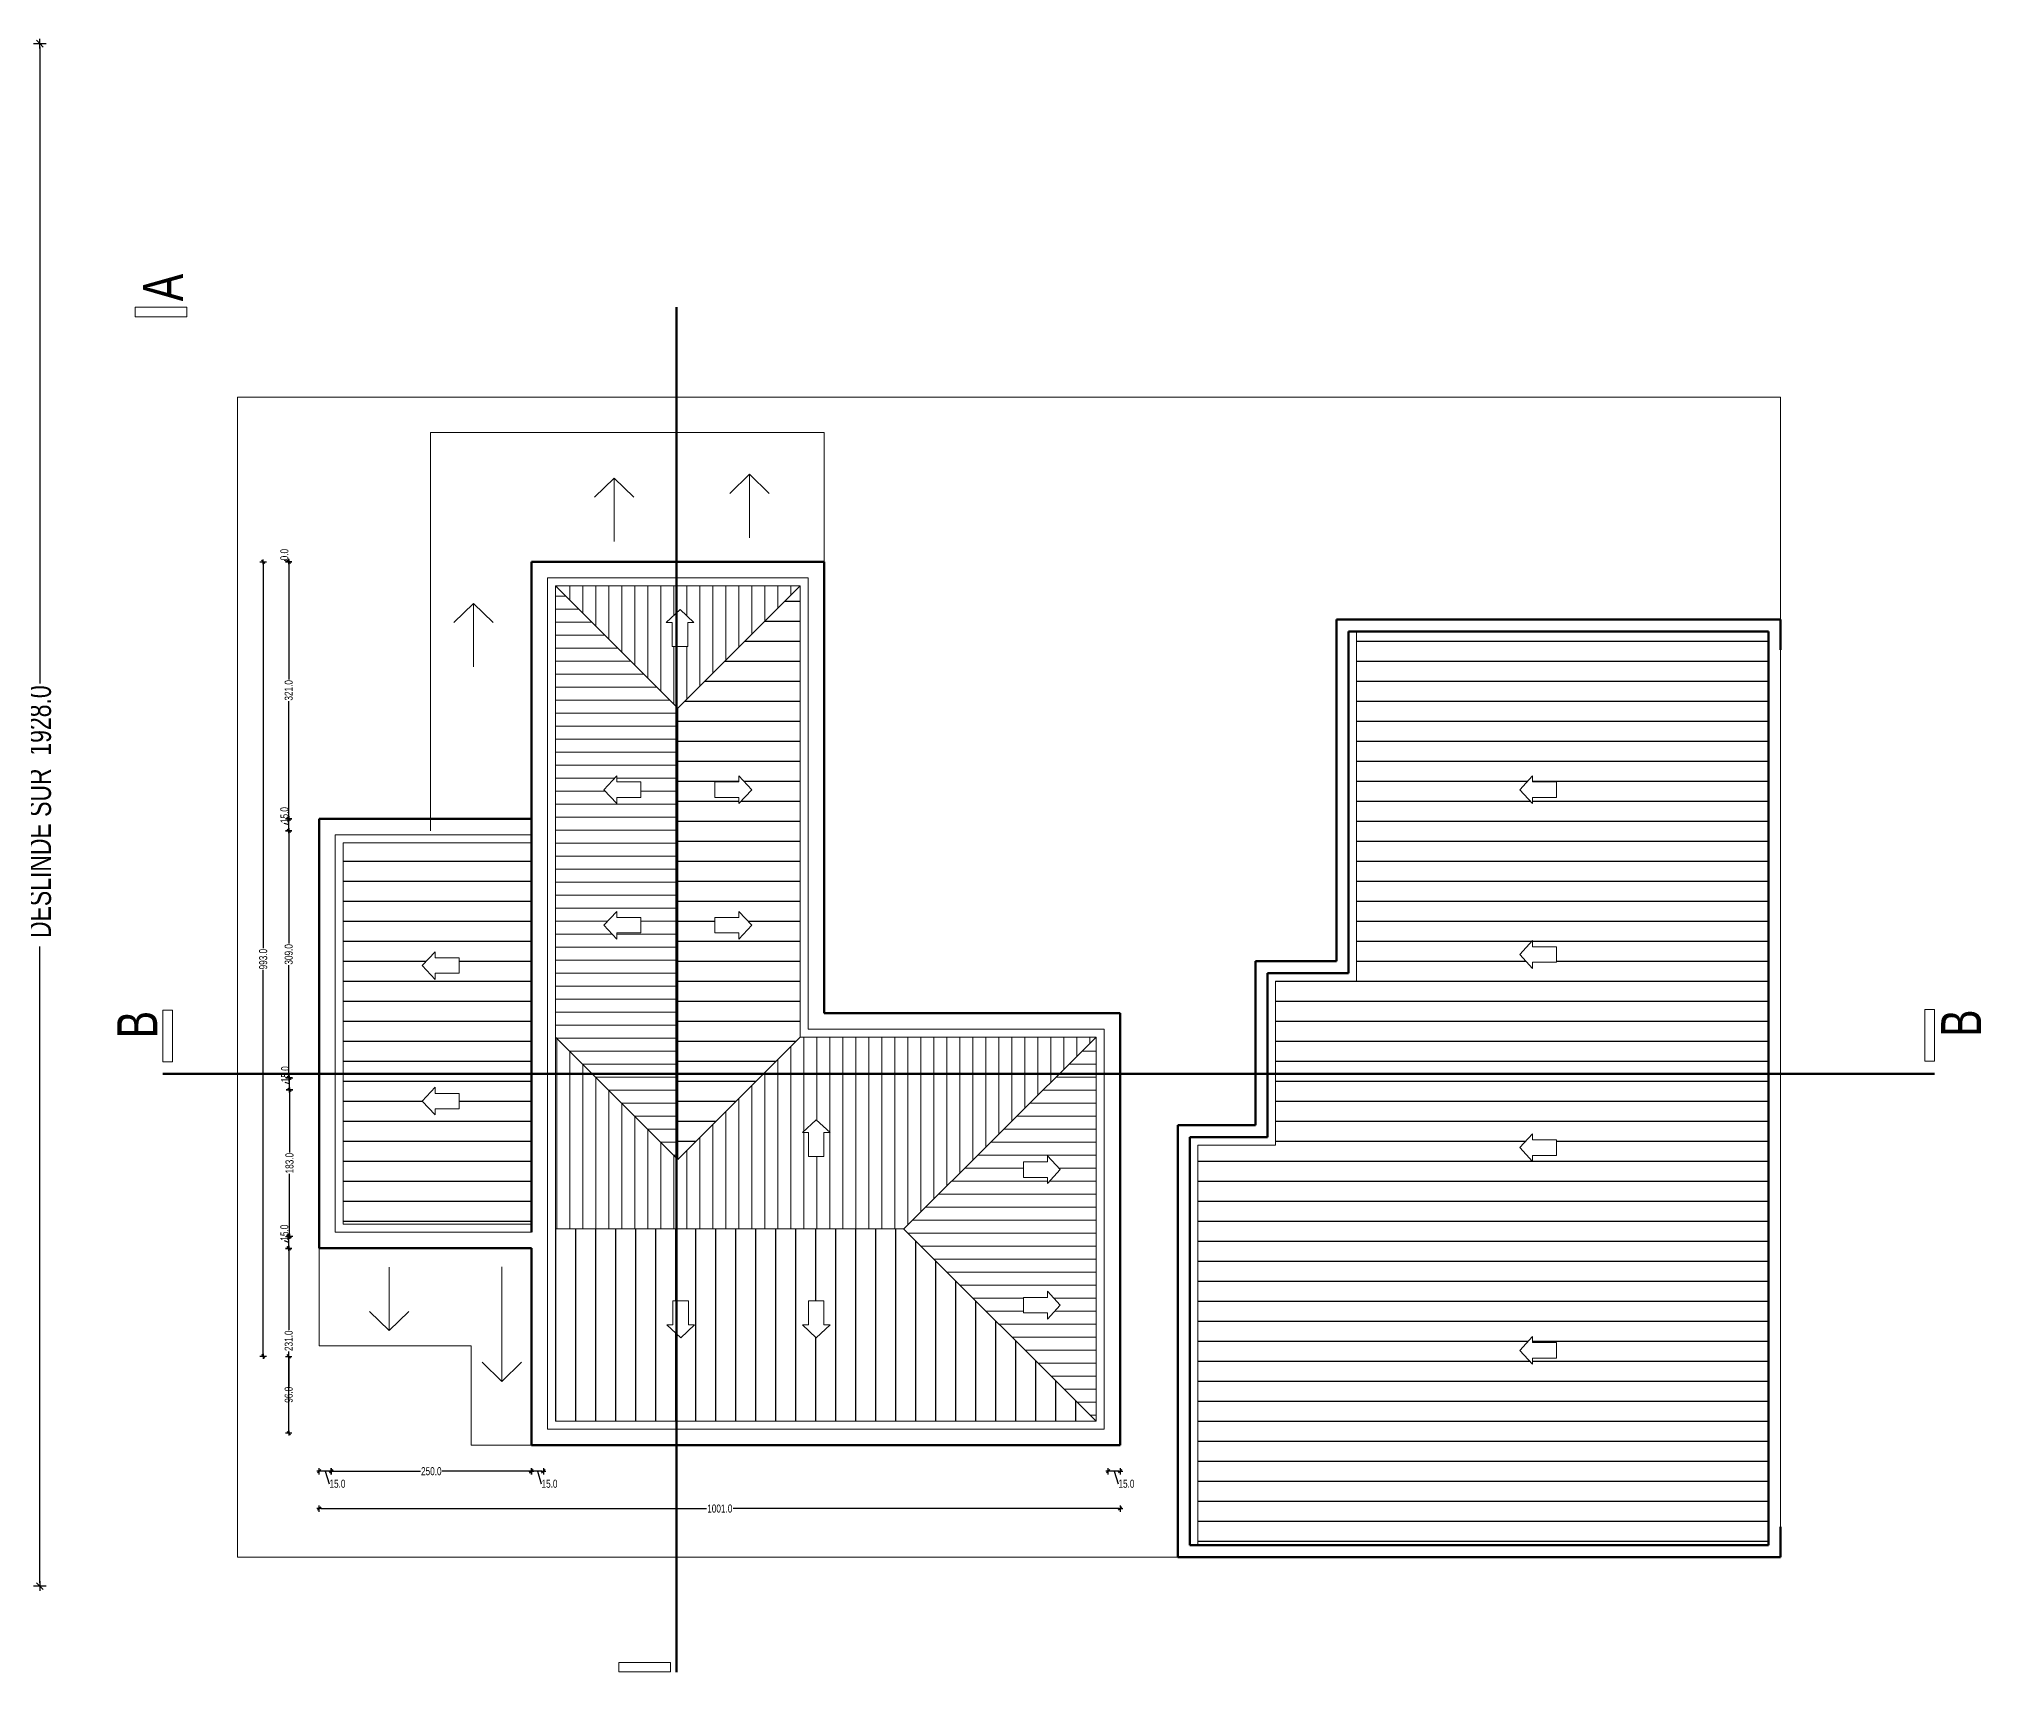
# Model space of a CAD drawing. Header units: centimetres. Extents: x 56177 to 99483, y 493 to 15482.
# Drawn here: x 73846 to 76273, y 6862 to 8904 of the extents above; entities that cross this region are included whole.
import ezdxf

# ---------------------------------------------------------------- set-up
doc = ezdxf.new("R2010")
doc.units = ezdxf.units.CM
doc.header["$MEASUREMENT"] = 0
for name, color, linetype, lineweight in [('0.1 COTAS', 52, 'Continuous', 13), ('0.15 TEXTOS', 212, 'Continuous', 20), ('0.2 VENTANAS', 2, 'Continuous', 20), ('0.5 MUROS', 1, 'Continuous', 50), ('000.2 GENERAL', 2, 'Continuous', 20)]:
    doc.layers.add(name, color=color, linetype=linetype, lineweight=lineweight)
doc.layers.add('0.12 MOBILIARIO BLOQUES', color=251, linetype='Continuous', lineweight=13, true_color=0x616161)
doc.layers.add('COLOR_ GRIS', color=253, linetype='Continuous', true_color=0xb5b5b5)
doc.layers.add('COLOR_ NARANJO', color=2, linetype='Continuous', true_color=0xffff14)
doc.styles.add('NICOLAS 2', font='swisscl.ttf')
doc.dimstyles.new('NICO CMS PEQUEÑAS', dxfattribs={"dimtxt": 10, "dimasz": 2, "dimexe": 0.18, "dimexo": 0.0625, "dimgap": 0.09, "dimtad": 0, "dimdec": 1, "dimzin": 0, "dimdsep": 46, "dimtxsty": 'NICOLAS 2', "dimblk": 'CRUZ2', "dimcen": 0.09, "dimse1": 1, "dimse2": 1, "dimclrd": 256, "dimclrt": 2, "dimadec": 0, "dimazin": 0, "dimtfac": 1, "dimtdec": 1, "dimtofl": 0, "dimtmove": 1, "dimatfit": 2, "dimldrblk": 'CRUZ2', "dimfxl": 1, "dimtolj": 1, "dimtzin": 0, "dimarcsym": 0})
pattern_1 = [(180, (82992.14, -63374.506), (-1e-14, -25), [])]
pattern_2 = [(180, (82992.14, -63374.506), (-6e-15, -16.25), [])]
pattern_3 = [(270, (82992.14, -63374.506), (16.25, -2e-14), [])]

# ---------------------------------------------------------------- blocks, each defined once
blk = doc.blocks.new('CRUZ2')
at = {"layer": 'COLOR_ NARANJO', "color": 8}
for p, q in [((-1.5, 0), (1.5, 0)), ((0, 2), (0, -2))]:
    blk.add_line(p, q, dxfattribs=at)
at = {"layer": 'COLOR_ NARANJO', "color": 4}
blk.add_lwpolyline([(-1.06, -1.06), (0, 0), (1.06, 1.06)], dxfattribs=at)
blk = doc.blocks.new('*D577')
at = {"layer": '0.1 COTAS', "lineweight": -2, "transparency": 16777216}
for p, q in [((74126.5, 8247.7), (74126.5, 7766.8)), ((74126.5, 7258.7), (74126.5, 7739.7))]:
    blk.add_line(p, q, dxfattribs=at)
at = {"layer": 'Defpoints', "color": 0, "transparency": 16777216}
for p in [(74126.5, 8249.7), (74460.6, 8249.7), (74461.6, 7256.7)]:
    blk.add_point(p, dxfattribs=at)
at = {"layer": '0.1 COTAS', "lineweight": -2, "transparency": 16777216, "xscale": 2, "yscale": 2, "zscale": 2}
for p, rotation in [((74126.5, 8249.7), 90), ((74126.5, 7256.7), 270)]:
    blk.add_blockref('CRUZ2', p, dxfattribs=dict(at, rotation=rotation))
at = {"layer": '0.1 COTAS', "color": 2, "transparency": 16777216, "insert": (74126.5, 7753.2), "char_height": 10, "attachment_point": 5, "rotation": 90, "style": 'NICOLAS 2'}
blk.add_mtext('\\A1;993.0', dxfattribs=at)
blk = doc.blocks.new('*D586')
at = {"layer": '0.1 COTAS', "lineweight": -2, "transparency": 16777216}
for p, q in [((74198.6, 7066.4), (74680.6, 7066.4)), ((75195.6, 7066.4), (74713.7, 7066.4))]:
    blk.add_line(p, q, dxfattribs=at)
at = {"layer": 'Defpoints', "color": 0, "transparency": 16777216}
for p in [(74196.6, 7391.7), (75197.6, 7256.7), (74196.6, 7066.4)]:
    blk.add_point(p, dxfattribs=at)
at = {"layer": '0.1 COTAS', "lineweight": -2, "transparency": 16777216, "xscale": 2, "yscale": 2, "zscale": 2, "rotation": 180}
blk.add_blockref('CRUZ2', (74196.6, 7066.4), dxfattribs=at)
at = {"layer": '0.1 COTAS', "lineweight": -2, "transparency": 16777216, "xscale": 2, "yscale": 2, "zscale": 2}
blk.add_blockref('CRUZ2', (75197.6, 7066.4), dxfattribs=at)
at = {"layer": '0.1 COTAS', "color": 2, "transparency": 16777216, "insert": (74697.1, 7066.4), "char_height": 10, "attachment_point": 5, "style": 'NICOLAS 2'}
blk.add_mtext('\\A1;1001.0', dxfattribs=at)
blk = doc.blocks.new('*D578')
at = {"layer": '0.1 COTAS', "lineweight": -2, "transparency": 16777216}
for p, q in [((74158.4, 7254.7), (74158.4, 7219.2)), ((74158.4, 7162.7), (74158.4, 7198.3))]:
    blk.add_line(p, q, dxfattribs=at)
at = {"layer": 'Defpoints', "color": 0, "transparency": 16777216}
for p in [(74461.6, 7256.7), (74158.4, 7160.7), (74476.6, 7160.7)]:
    blk.add_point(p, dxfattribs=at)
at = {"layer": '0.1 COTAS', "lineweight": -2, "transparency": 16777216, "xscale": 2, "yscale": 2, "zscale": 2}
for p, rotation in [((74158.4, 7256.7), 90), ((74158.4, 7160.7), 270)]:
    blk.add_blockref('CRUZ2', p, dxfattribs=dict(at, rotation=rotation))
at = {"layer": '0.1 COTAS', "color": 2, "transparency": 16777216, "insert": (74158.4, 7208.7), "char_height": 10, "attachment_point": 5, "rotation": 90, "style": 'NICOLAS 2'}
blk.add_mtext('\\A1;96.0', dxfattribs=at)
blk = doc.blocks.new('*D587')
at = {"layer": '0.1 COTAS', "lineweight": -2, "transparency": 16777216}
for p, q in [((74158.4, 7389.7), (74158.4, 7289.8)), ((74158.4, 7162.7), (74158.4, 7262.7))]:
    blk.add_line(p, q, dxfattribs=at)
at = {"layer": 'Defpoints', "color": 0, "transparency": 16777216}
for p in [(74158.4, 7391.7), (74461.6, 7391.7), (74476.6, 7160.7)]:
    blk.add_point(p, dxfattribs=at)
at = {"layer": '0.1 COTAS', "lineweight": -2, "transparency": 16777216, "xscale": 2, "yscale": 2, "zscale": 2}
for p, rotation in [((74158.4, 7391.7), 90), ((74158.4, 7160.7), 270)]:
    blk.add_blockref('CRUZ2', p, dxfattribs=dict(at, rotation=rotation))
at = {"layer": '0.1 COTAS', "color": 2, "transparency": 16777216, "insert": (74158.4, 7276.2), "char_height": 10, "attachment_point": 5, "rotation": 90, "style": 'NICOLAS 2'}
blk.add_mtext('\\A1;231.0', dxfattribs=at)
blk = doc.blocks.new('*D588')
at = {"layer": '0.1 COTAS', "lineweight": -2, "transparency": 16777216}
for p, q in [((74158.4, 7393.7), (74158.4, 7404.7)), ((74153, 7400.9), (74153, 7401.1)), ((74158.4, 7399.2), (74153, 7400.9))]:
    blk.add_line(p, q, dxfattribs=at)
at = {"layer": 'Defpoints', "color": 0, "transparency": 16777216}
for p in [(74158.4, 7406.7), (74461.6, 7406.7), (74461.6, 7391.7)]:
    blk.add_point(p, dxfattribs=at)
at = {"layer": '0.1 COTAS', "lineweight": -2, "transparency": 16777216, "xscale": 2, "yscale": 2, "zscale": 2}
for p, rotation in [((74158.4, 7406.7), 90), ((74158.4, 7391.7), 270)]:
    blk.add_blockref('CRUZ2', p, dxfattribs=dict(at, rotation=rotation))
at = {"layer": '0.1 COTAS', "color": 2, "transparency": 16777216, "insert": (74153, 7411.3), "char_height": 10, "attachment_point": 5, "rotation": 90, "style": 'NICOLAS 2'}
blk.add_mtext('\\A1;15.0', dxfattribs=at)
blk = doc.blocks.new('*D579')
at = {"layer": '0.1 COTAS', "lineweight": -2, "transparency": 16777216}
for p, q in [((74159.4, 7587.7), (74159.4, 7511.7)), ((74159.4, 7408.7), (74159.4, 7484.8))]:
    blk.add_line(p, q, dxfattribs=at)
at = {"layer": 'Defpoints', "color": 0, "transparency": 16777216}
for p in [(74159.4, 7589.7), (74476.6, 7589.7), (74462.6, 7406.7)]:
    blk.add_point(p, dxfattribs=at)
at = {"layer": '0.1 COTAS', "lineweight": -2, "transparency": 16777216, "xscale": 2, "yscale": 2, "zscale": 2}
for p, rotation in [((74159.4, 7589.7), 90), ((74159.4, 7406.7), 270)]:
    blk.add_blockref('CRUZ2', p, dxfattribs=dict(at, rotation=rotation))
at = {"layer": '0.1 COTAS', "color": 2, "transparency": 16777216, "insert": (74159.4, 7498.2), "char_height": 10, "attachment_point": 5, "rotation": 90, "style": 'NICOLAS 2'}
blk.add_mtext('\\A1;183.0', dxfattribs=at)
blk = doc.blocks.new('*D580')
at = {"layer": '0.1 COTAS', "lineweight": -2, "transparency": 16777216}
for p, q in [((74154, 7598.9), (74154, 7599.1)), ((74159.4, 7597.2), (74154, 7598.9)), ((74159.4, 7591.7), (74159.4, 7602.7))]:
    blk.add_line(p, q, dxfattribs=at)
at = {"layer": 'Defpoints', "color": 0, "transparency": 16777216}
for p in [(74159.4, 7604.7), (74476.6, 7604.7), (74476.6, 7589.7)]:
    blk.add_point(p, dxfattribs=at)
at = {"layer": '0.1 COTAS', "lineweight": -2, "transparency": 16777216, "xscale": 2, "yscale": 2, "zscale": 2}
for p, rotation in [((74159.4, 7604.7), 90), ((74159.4, 7589.7), 270)]:
    blk.add_blockref('CRUZ2', p, dxfattribs=dict(at, rotation=rotation))
at = {"layer": '0.1 COTAS', "color": 2, "transparency": 16777216, "insert": (74154, 7609.3), "char_height": 10, "attachment_point": 5, "rotation": 90, "style": 'NICOLAS 2'}
blk.add_mtext('\\A1;15.0', dxfattribs=at)
blk = doc.blocks.new('*D581')
at = {"layer": '0.1 COTAS', "lineweight": -2, "transparency": 16777216}
for p, q in [((74158.4, 7911.7), (74158.4, 7772.8)), ((74158.4, 7606.7), (74158.4, 7745.7))]:
    blk.add_line(p, q, dxfattribs=at)
at = {"layer": 'Defpoints', "color": 0, "transparency": 16777216}
for p in [(74158.4, 7913.7), (74460.6, 7913.7), (74475.6, 7604.7)]:
    blk.add_point(p, dxfattribs=at)
at = {"layer": '0.1 COTAS', "lineweight": -2, "transparency": 16777216, "xscale": 2, "yscale": 2, "zscale": 2}
for p, rotation in [((74158.4, 7913.7), 90), ((74158.4, 7604.7), 270)]:
    blk.add_blockref('CRUZ2', p, dxfattribs=dict(at, rotation=rotation))
at = {"layer": '0.1 COTAS', "color": 2, "transparency": 16777216, "insert": (74158.4, 7759.2), "char_height": 10, "attachment_point": 5, "rotation": 90, "style": 'NICOLAS 2'}
blk.add_mtext('\\A1;309.0', dxfattribs=at)
blk = doc.blocks.new('*D582')
at = {"layer": '0.1 COTAS', "lineweight": -2, "transparency": 16777216}
for p, q in [((74153, 7922.9), (74153, 7923.1)), ((74158.4, 7921.2), (74153, 7922.9)), ((74158.4, 7915.7), (74158.4, 7926.7))]:
    blk.add_line(p, q, dxfattribs=at)
at = {"layer": 'Defpoints', "color": 0, "transparency": 16777216}
for p in [(74158.4, 7928.7), (74460.6, 7928.7), (74460.6, 7913.7)]:
    blk.add_point(p, dxfattribs=at)
at = {"layer": '0.1 COTAS', "lineweight": -2, "transparency": 16777216, "xscale": 2, "yscale": 2, "zscale": 2}
for p, rotation in [((74158.4, 7928.7), 90), ((74158.4, 7913.7), 270)]:
    blk.add_blockref('CRUZ2', p, dxfattribs=dict(at, rotation=rotation))
at = {"layer": '0.1 COTAS', "color": 2, "transparency": 16777216, "insert": (74153, 7933.3), "char_height": 10, "attachment_point": 5, "rotation": 90, "style": 'NICOLAS 2'}
blk.add_mtext('\\A1;15.0', dxfattribs=at)
blk = doc.blocks.new('*D589')
at = {"layer": '0.1 COTAS', "lineweight": -2, "transparency": 16777216}
for p, q in [((74158.4, 8247.7), (74158.4, 8102.8)), ((74158.4, 7930.7), (74158.4, 8075.7))]:
    blk.add_line(p, q, dxfattribs=at)
at = {"layer": 'Defpoints', "color": 0, "transparency": 16777216}
for p in [(74158.4, 8249.7), (74461.6, 8249.7), (74460.6, 7928.7)]:
    blk.add_point(p, dxfattribs=at)
at = {"layer": '0.1 COTAS', "lineweight": -2, "transparency": 16777216, "xscale": 2, "yscale": 2, "zscale": 2}
for p, rotation in [((74158.4, 8249.7), 90), ((74158.4, 7928.7), 270)]:
    blk.add_blockref('CRUZ2', p, dxfattribs=dict(at, rotation=rotation))
at = {"layer": '0.1 COTAS', "color": 2, "transparency": 16777216, "insert": (74158.4, 8089.2), "char_height": 10, "attachment_point": 5, "rotation": 90, "style": 'NICOLAS 2'}
blk.add_mtext('\\A1;321.0', dxfattribs=at)
blk = doc.blocks.new('*D590')
at = {"layer": '0.1 COTAS', "lineweight": -2, "transparency": 16777216}
for p, q in [((74158.4, 8251.7), (74158.4, 8253.7)), ((74153, 8251.4), (74153, 8251.6)), ((74158.4, 8249.7), (74153, 8251.4)), ((74158.4, 8247.7), (74158.4, 8245.7))]:
    blk.add_line(p, q, dxfattribs=at)
at = {"layer": 'Defpoints', "color": 0, "transparency": 16777216}
for p in [(74158.4, 8249.7), (74460.6, 8249.7), (74461.6, 8249.7)]:
    blk.add_point(p, dxfattribs=at)
at = {"layer": '0.1 COTAS', "lineweight": -2, "transparency": 16777216, "xscale": 2, "yscale": 2, "zscale": 2}
for rotation in [90, 270]:
    blk.add_blockref('CRUZ2', (74158.4, 8249.7), dxfattribs=dict(at, rotation=rotation))
at = {"layer": '0.1 COTAS', "color": 2, "transparency": 16777216, "insert": (74153, 8258.8), "char_height": 10, "attachment_point": 5, "rotation": 90, "style": 'NICOLAS 2'}
blk.add_mtext('\\A1;0.0', dxfattribs=at)
blk = doc.blocks.new('*D583')
at = {"layer": '0.1 COTAS', "lineweight": -2, "transparency": 16777216}
for p, q in [((74474.6, 7113.1), (74463.6, 7113.1)), ((74469.1, 7113.1), (74473.8, 7097.4)), ((74473.8, 7097.4), (74474, 7097.4))]:
    blk.add_line(p, q, dxfattribs=at)
at = {"layer": 'Defpoints', "color": 0, "transparency": 16777216}
for p in [(74476.6, 7271.7), (74461.6, 7256.7), (74461.6, 7113.1)]:
    blk.add_point(p, dxfattribs=at)
at = {"layer": '0.1 COTAS', "lineweight": -2, "transparency": 16777216, "xscale": 2, "yscale": 2, "zscale": 2, "rotation": 180}
blk.add_blockref('CRUZ2', (74461.6, 7113.1), dxfattribs=at)
at = {"layer": '0.1 COTAS', "lineweight": -2, "transparency": 16777216, "xscale": 2, "yscale": 2, "zscale": 2}
blk.add_blockref('CRUZ2', (74476.6, 7113.1), dxfattribs=at)
at = {"layer": '0.1 COTAS', "color": 2, "transparency": 16777216, "insert": (74484.3, 7097.4), "char_height": 10, "attachment_point": 5, "style": 'NICOLAS 2'}
blk.add_mtext('\\A1;15.0', dxfattribs=at)
blk = doc.blocks.new('*D584')
at = {"layer": '0.1 COTAS', "lineweight": -2, "transparency": 16777216}
for p, q in [((74213.6, 7113.1), (74323.1, 7113.1)), ((74459.6, 7113.1), (74350.1, 7113.1))]:
    blk.add_line(p, q, dxfattribs=at)
at = {"layer": 'Defpoints', "color": 0, "transparency": 16777216}
for p in [(74211.6, 7406.7), (74461.6, 7256.7), (74211.6, 7113.1)]:
    blk.add_point(p, dxfattribs=at)
at = {"layer": '0.1 COTAS', "lineweight": -2, "transparency": 16777216, "xscale": 2, "yscale": 2, "zscale": 2, "rotation": 180}
blk.add_blockref('CRUZ2', (74211.6, 7113.1), dxfattribs=at)
at = {"layer": '0.1 COTAS', "lineweight": -2, "transparency": 16777216, "xscale": 2, "yscale": 2, "zscale": 2}
blk.add_blockref('CRUZ2', (74461.6, 7113.1), dxfattribs=at)
at = {"layer": '0.1 COTAS', "color": 2, "transparency": 16777216, "insert": (74336.6, 7113.1), "char_height": 10, "attachment_point": 5, "style": 'NICOLAS 2'}
blk.add_mtext('\\A1;250.0', dxfattribs=at)
blk = doc.blocks.new('*D585')
at = {"layer": '0.1 COTAS', "lineweight": -2, "transparency": 16777216}
for p, q in [((74209.6, 7113.1), (74198.6, 7113.1)), ((74204.1, 7113.1), (74208.8, 7097.4)), ((74208.8, 7097.4), (74209, 7097.4))]:
    blk.add_line(p, q, dxfattribs=at)
at = {"layer": 'Defpoints', "color": 0, "transparency": 16777216}
for p in [(74211.6, 7406.7), (74196.6, 7391.7), (74196.6, 7113.1)]:
    blk.add_point(p, dxfattribs=at)
at = {"layer": '0.1 COTAS', "lineweight": -2, "transparency": 16777216, "xscale": 2, "yscale": 2, "zscale": 2, "rotation": 180}
blk.add_blockref('CRUZ2', (74196.6, 7113.1), dxfattribs=at)
at = {"layer": '0.1 COTAS', "lineweight": -2, "transparency": 16777216, "xscale": 2, "yscale": 2, "zscale": 2}
blk.add_blockref('CRUZ2', (74211.6, 7113.1), dxfattribs=at)
at = {"layer": '0.1 COTAS', "color": 2, "transparency": 16777216, "insert": (74219.3, 7097.4), "char_height": 10, "attachment_point": 5, "style": 'NICOLAS 2'}
blk.add_mtext('\\A1;15.0', dxfattribs=at)
blk = doc.blocks.new('*D591')
at = {"layer": '0.1 COTAS', "lineweight": -2, "transparency": 16777216}
for p, q in [((75195.6, 7113.1), (75184.6, 7113.1)), ((75190.1, 7113.1), (75194.8, 7097.4)), ((75194.8, 7097.4), (75195, 7097.4))]:
    blk.add_line(p, q, dxfattribs=at)
at = {"layer": 'Defpoints', "color": 0, "transparency": 16777216}
for p in [(75182.6, 7160.7), (75197.6, 7145.7), (75182.6, 7113.1)]:
    blk.add_point(p, dxfattribs=at)
at = {"layer": '0.1 COTAS', "lineweight": -2, "transparency": 16777216, "xscale": 2, "yscale": 2, "zscale": 2, "rotation": 180}
blk.add_blockref('CRUZ2', (75182.6, 7113.1), dxfattribs=at)
at = {"layer": '0.1 COTAS', "lineweight": -2, "transparency": 16777216, "xscale": 2, "yscale": 2, "zscale": 2}
blk.add_blockref('CRUZ2', (75197.6, 7113.1), dxfattribs=at)
at = {"layer": '0.1 COTAS', "color": 2, "transparency": 16777216, "insert": (75205.3, 7097.4), "char_height": 10, "attachment_point": 5, "style": 'NICOLAS 2'}
blk.add_mtext('\\A1;15.0', dxfattribs=at)
blk = doc.blocks.new('*D644')
at = {"layer": '0.1 COTAS', "lineweight": -2, "transparency": 16777216}
for p, q in [((73847.5, 8893.5), (73847.5, 8097.9)), ((73847.5, 6973.5), (73847.5, 7769.1))]:
    blk.add_line(p, q, dxfattribs=at)
at = {"layer": 'Defpoints', "color": 0, "transparency": 16777216}
for p in [(73787.1, 8897.5), (73787.1, 6969.5), (73847.5, 6969.5)]:
    blk.add_point(p, dxfattribs=at)
at = {"layer": '0.1 COTAS', "lineweight": -2, "transparency": 16777216, "xscale": 4, "yscale": 4, "zscale": 4}
for p, rotation in [((73847.5, 8897.5), 90), ((73847.5, 6969.5), 270)]:
    blk.add_blockref('CRUZ2', p, dxfattribs=dict(at, rotation=rotation))
at = {"layer": '0.1 COTAS', "color": 2, "transparency": 16777216, "insert": (73847.5, 7933.5), "char_height": 28, "attachment_point": 5, "rotation": 90, "style": 'NICOLAS 2'}
blk.add_mtext('\\A1; DESLINDE SUR  1928.0', dxfattribs=at)

msp = doc.modelspace()

# ---------------------------------------------------------------- hatches: boundary and pattern name
at = {"layer": '0.2 VENTANAS'}
h = msp.add_hatch(dxfattribs=at)
h.set_pattern_fill('ANSI31', color=256, scale=130, angle=495)
h.set_pattern_definition(pattern_2)
h.paths.add_polyline_path([(74644.61, 8066.74), (74491.61, 8219.74), (74491.61, 7655.74), (74644.61, 7502.74)])
h.paths.add_polyline_path([(74598.28, 7805.26), (74598.28, 7785.91), (74568.28, 7785.91), (74568.28, 7785.76), (74568.28, 7778.26), (74552.2, 7795.58), (74568.28, 7812.91), (74568.28, 7805.26)], flags=16)
h.paths.add_polyline_path([(74568.28, 7947.64), (74552.2, 7964.96), (74568.28, 7982.29), (74568.28, 7974.64), (74598.28, 7974.64), (74598.28, 7955.29), (74568.28, 7955.29), (74568.28, 7955.14)], flags=16)
h = msp.add_hatch(dxfattribs=at)
h.set_pattern_fill('ANSI31', color=256, scale=130, angle=585)
h.set_pattern_definition(pattern_3)
h.paths.add_polyline_path([(74491.61, 8219.74), (74644.61, 8066.74), (74797.61, 8219.74)])
h.paths.add_polyline_path([(74664.72, 8174.08), (74657.07, 8174.08), (74657.07, 8144.08), (74637.72, 8144.08), (74637.72, 8174.08), (74637.57, 8174.08), (74630.07, 8174.08), (74647.4, 8190.16)], flags=16)
h = msp.add_hatch(dxfattribs=at)
h.set_pattern_fill('ANSI31', color=256, scale=130, angle=585)
h.set_pattern_definition(pattern_3)
h.paths.add_polyline_path([(75167.61, 7655.74), (74797.61, 7655.74), (74644.61, 7502.74), (74491.61, 7655.74), (74491.61, 7416.24), (74927.11, 7416.24)])
h.paths.add_polyline_path([(74834.92, 7536.38), (74827.27, 7536.38), (74827.27, 7506.38), (74807.92, 7506.38), (74807.92, 7536.38), (74807.77, 7536.38), (74800.27, 7536.38), (74817.59, 7552.46)], flags=16)
h = msp.add_hatch(dxfattribs=at)
h.set_pattern_fill('ANSI31', color=256, scale=130, angle=495)
h.set_pattern_definition(pattern_2)
h.paths.add_polyline_path([(74926.86, 7416), (75167.61, 7175.74), (75167.61, 7655.74), (75167.57, 7655.74)])
h.paths.add_polyline_path([(75076.5, 7480.38), (75076.5, 7499.73), (75106.5, 7499.73), (75106.5, 7507.38), (75122.58, 7490.06), (75106.5, 7472.73), (75106.5, 7480.38)], flags=16)
h.paths.add_polyline_path([(75106.5, 7338), (75122.58, 7320.68), (75106.5, 7303.35), (75106.5, 7311), (75076.5, 7311), (75076.5, 7330.35), (75106.5, 7330.35)], flags=16)
at = {"layer": 'COLOR_ GRIS'}
h = msp.add_hatch(dxfattribs=at)
h.set_pattern_fill('ANSI31', color=256, scale=200, angle=495)
h.set_pattern_definition(pattern_1)
h.paths.add_polyline_path([(74644.61, 8066.74), (74644.61, 7502.74), (74797.61, 7655.74), (74797.61, 8219.74)])
h.paths.add_polyline_path([(74720.94, 7982.29), (74737.03, 7964.96), (74720.94, 7947.64), (74720.94, 7955.29), (74690.94, 7955.29), (74690.94, 7974.64), (74720.94, 7974.64)], flags=16)
h.paths.add_polyline_path([(74720.94, 7812.91), (74737.03, 7795.58), (74720.94, 7778.26), (74720.94, 7785.91), (74690.94, 7785.91), (74690.94, 7805.26), (74720.94, 7805.26)], flags=16)
h = msp.add_hatch(dxfattribs=at)
h.set_pattern_fill('ANSI31', color=256, scale=200, angle=495)
h.set_pattern_definition(pattern_1)
h.paths.add_polyline_path([(76007.61, 8162.74), (75492.61, 8162.74), (75492.61, 7725.74), (75391.61, 7725.74), (75391.61, 7520.74), (75294.61, 7520.74), (75294.61, 7020.74), (76007.61, 7020.74)])
h.paths.add_polyline_path([(75742.83, 7527.28), (75742.83, 7507.93), (75712.83, 7507.93), (75712.83, 7507.78), (75712.83, 7500.28), (75696.75, 7517.6), (75712.83, 7534.93), (75712.83, 7527.28)], flags=16)
h.paths.add_polyline_path([(75742.83, 7749.35), (75712.83, 7749.35), (75712.83, 7749.2), (75712.83, 7741.7), (75696.75, 7759.03), (75712.83, 7776.35), (75712.83, 7768.7), (75742.83, 7768.7)], flags=16)
h.paths.add_polyline_path([(75742.83, 7273.89), (75742.83, 7254.54), (75712.83, 7254.54), (75712.83, 7254.39), (75712.83, 7246.89), (75696.75, 7264.21), (75712.83, 7281.54), (75712.83, 7273.89)], flags=16)
h.paths.add_polyline_path([(75742.83, 7955.29), (75712.83, 7955.29), (75712.83, 7955.14), (75712.83, 7947.64), (75696.75, 7964.96), (75712.83, 7982.29), (75712.83, 7974.64), (75742.83, 7974.64)], flags=16)
h = msp.add_hatch(dxfattribs=at)
h.set_pattern_fill('ANSI31', color=256, scale=200, angle=495)
h.set_pattern_definition(pattern_1)
h.paths.add_polyline_path([(74461.61, 7898.74), (74226.61, 7898.74), (74226.61, 7421.74), (74461.61, 7421.74)])
h.paths.add_polyline_path([(74371.28, 7585.45), (74371.28, 7566.1), (74341.28, 7566.1), (74341.28, 7565.95), (74341.28, 7558.45), (74325.2, 7575.78), (74341.28, 7593.1), (74341.28, 7585.45)], flags=16)
h.paths.add_polyline_path([(74371.28, 7735.48), (74341.28, 7735.48), (74341.28, 7735.33), (74341.28, 7727.83), (74325.2, 7745.15), (74341.28, 7762.48), (74341.28, 7754.83), (74371.28, 7754.83)], flags=16)
h = msp.add_hatch(dxfattribs=at)
h.set_pattern_fill('ANSI31', color=256, scale=200, angle=585)
h.set_pattern_definition([(270, (82992.14, -63374.506), (25, -3e-14), [])])
h.paths.add_polyline_path([(74926.61, 7416.24), (74491.61, 7416.24), (74491.61, 7411.74), (74491.61, 7175.74), (75167.61, 7175.74)])
h.paths.add_polyline_path([(74827.27, 7326.11), (74827.27, 7296.11), (74834.92, 7296.11), (74817.59, 7280.03), (74800.27, 7296.11), (74807.92, 7296.11), (74807.92, 7326.11)], flags=16)
h.paths.add_polyline_path([(74665.54, 7296.11), (74648.22, 7280.03), (74630.89, 7296.11), (74638.54, 7296.11), (74638.54, 7326.11), (74657.89, 7326.11), (74657.89, 7296.11)], flags=16)

# ---------------------------------------------------------------- linework, layer by layer
at = {"layer": '0.12 MOBILIARIO BLOQUES'}
for p, q in [((74335.61, 7913.74), (74335.61, 8411.46)), ((74335.61, 8411.46), (74827.61, 8411.46)), ((74827.61, 8411.46), (74827.61, 8249.74)), ((74565.13, 8354.44), (74540.53, 8330.5)), ((74565.13, 8275.08), (74565.13, 8354.44)), ((74565.13, 8354.44), (74589.74, 8330.5)), ((74734.32, 8359.26), (74709.72, 8335.32)), ((74734.32, 8279.9), (74734.32, 8359.26)), ((74734.32, 8359.26), (74758.93, 8335.32)), ((74389.47, 8197.76), (74364.86, 8173.81)), ((74389.47, 8118.39), (74389.47, 8197.76)), ((74389.47, 8197.76), (74414.07, 8173.81)), ((74283.87, 7368.2), (74283.87, 7288.83)), ((74424.7, 7368.79), (74424.7, 7225.47)), ((74283.87, 7288.83), (74259.26, 7312.78)), ((74283.87, 7288.83), (74308.47, 7312.78)), ((74424.7, 7225.47), (74400.1, 7249.42)), ((74424.7, 7225.47), (74449.31, 7249.42))]:
    msp.add_line(p, q, dxfattribs=at)
msp.add_lwpolyline([(74196.61, 7391.74), (74196.61, 7269.74), (74386.61, 7269.74), (74386.61, 7145.74), (74461.61, 7145.74), (74461.61, 7145.74)], dxfattribs=at)
at = {"layer": '0.2 VENTANAS'}
for p, q in [((74481.61, 7411.74), (74481.61, 8229.74)), ((74481.61, 8229.74), (74807.61, 8229.74)), ((74807.61, 8229.74), (74807.61, 7665.74)), ((74491.61, 7411.74), (74491.61, 8219.74)), ((74491.61, 8219.74), (74797.61, 8219.74)), ((74644.61, 8066.74), (74491.61, 8219.74)), ((74797.61, 8219.74), (74644.61, 8066.74)), ((74797.61, 8219.74), (74797.61, 7655.74)), ((75492.61, 8162.74), (75492.61, 7725.74)), ((76022.61, 7939.74), (76022.61, 8139.74)), ((74644.61, 8066.74), (74644.61, 7502.74)), ((74216.61, 7411.74), (74216.61, 7908.74)), ((74216.61, 7908.74), (74461.61, 7908.74)), ((74226.61, 7421.74), (74226.61, 7898.74)), ((74226.61, 7898.74), (74461.61, 7898.74)), ((75391.61, 7725.74), (75391.61, 7520.74)), ((75492.61, 7725.74), (75391.61, 7725.74)), ((74644.61, 7502.74), (74491.61, 7655.74)), ((74797.61, 7655.74), (74644.61, 7502.74)), ((74797.61, 7655.74), (75167.61, 7655.74)), ((74807.61, 7665.74), (75177.61, 7665.74)), ((74927.11, 7416.24), (75167.61, 7655.74)), ((75167.61, 7175.74), (75167.61, 7655.74)), ((75177.61, 7165.74), (75177.61, 7665.74)), ((75294.61, 7520.74), (75294.61, 7020.74)), ((75391.61, 7520.74), (75294.61, 7520.74)), ((74216.61, 7411.74), (74461.61, 7411.74)), ((74226.61, 7421.74), (74461.61, 7421.74)), ((74481.61, 7411.74), (74481.61, 7165.74)), ((74927.11, 7416.24), (74491.61, 7416.24)), ((74491.61, 7411.74), (74491.61, 7175.74)), ((74927.11, 7415.74), (75167.61, 7175.74)), ((74481.61, 7165.74), (75177.61, 7165.74)), ((74491.61, 7175.74), (75167.61, 7175.74))]:
    msp.add_line(p, q, dxfattribs=at)
for points in [[(74031.12, 8567.96), (74031.12, 8556.13), (73966.54, 8556.13), (73966.54, 8567.96)], [(74637.72, 8174.08), (74637.57, 8174.08), (74630.07, 8174.08), (74647.4, 8190.16), (74664.72, 8174.08), (74657.22, 8174.08), (74657.07, 8174.08), (74657.07, 8144.08), (74637.72, 8144.08)], [(74568.28, 7955.29), (74568.28, 7955.14), (74568.28, 7947.64), (74552.2, 7964.96), (74568.28, 7982.29), (74568.28, 7974.79), (74568.28, 7974.64), (74598.28, 7974.64), (74598.28, 7955.29)], [(74720.94, 7955.29), (74720.94, 7955.14), (74720.94, 7947.64), (74737.03, 7964.96), (74720.94, 7982.29), (74720.94, 7974.79), (74720.94, 7974.64), (74690.94, 7974.64), (74690.94, 7955.29)], [(75712.83, 7955.29), (75712.83, 7955.14), (75712.83, 7947.64), (75696.75, 7964.96), (75712.83, 7982.29), (75712.83, 7974.79), (75712.83, 7974.64), (75742.83, 7974.64), (75742.83, 7955.29)], [(74568.28, 7785.91), (74568.28, 7785.76), (74568.28, 7778.26), (74552.2, 7795.58), (74568.28, 7812.91), (74568.28, 7805.41), (74568.28, 7805.26), (74598.28, 7805.26), (74598.28, 7785.91)], [(74720.94, 7785.91), (74720.94, 7785.76), (74720.94, 7778.26), (74737.03, 7795.58), (74720.94, 7812.91), (74720.94, 7805.41), (74720.94, 7805.26), (74690.94, 7805.26), (74690.94, 7785.91)], [(75712.83, 7749.35), (75712.83, 7749.2), (75712.83, 7741.7), (75696.75, 7759.03), (75712.83, 7776.35), (75712.83, 7768.85), (75712.83, 7768.7), (75742.83, 7768.7), (75742.83, 7749.35)], [(74341.28, 7735.48), (74341.28, 7735.33), (74341.28, 7727.83), (74325.2, 7745.15), (74341.28, 7762.48), (74341.28, 7754.98), (74341.28, 7754.83), (74371.28, 7754.83), (74371.28, 7735.48)], [(74013.02, 7624.88), (74001.19, 7624.88), (74001.19, 7689.46), (74013.02, 7689.46)], [(76214.95, 7625.73), (76203.12, 7625.73), (76203.12, 7690.31), (76214.95, 7690.31)], [(74341.28, 7566.1), (74341.28, 7565.95), (74341.28, 7558.45), (74325.2, 7575.78), (74341.28, 7593.1), (74341.28, 7585.6), (74341.28, 7585.45), (74371.28, 7585.45), (74371.28, 7566.1)], [(74807.92, 7536.38), (74807.77, 7536.38), (74800.27, 7536.38), (74817.59, 7552.46), (74834.92, 7536.38), (74827.42, 7536.38), (74827.27, 7536.38), (74827.27, 7506.38), (74807.92, 7506.38)], [(75712.83, 7507.93), (75712.83, 7507.78), (75712.83, 7500.28), (75696.75, 7517.6), (75712.83, 7534.93), (75712.83, 7527.43), (75712.83, 7527.28), (75742.83, 7527.28), (75742.83, 7507.93)], [(75106.5, 7480.38), (75106.5, 7480.23), (75106.5, 7472.73), (75122.58, 7490.06), (75106.5, 7507.38), (75106.5, 7499.88), (75106.5, 7499.73), (75076.5, 7499.73), (75076.5, 7480.38)], [(75106.5, 7311), (75106.5, 7310.85), (75106.5, 7303.35), (75122.58, 7320.68), (75106.5, 7338), (75106.5, 7330.5), (75106.5, 7330.35), (75076.5, 7330.35), (75076.5, 7311)], [(74638.54, 7296.11), (74638.39, 7296.11), (74630.89, 7296.11), (74648.22, 7280.03), (74665.54, 7296.11), (74658.04, 7296.11), (74657.89, 7296.11), (74657.89, 7326.11), (74638.54, 7326.11)], [(74807.92, 7296.11), (74807.77, 7296.11), (74800.27, 7296.11), (74817.59, 7280.03), (74834.92, 7296.11), (74827.42, 7296.11), (74827.27, 7296.11), (74827.27, 7326.11), (74807.92, 7326.11)], [(75712.83, 7254.54), (75712.83, 7254.39), (75712.83, 7246.89), (75696.75, 7264.21), (75712.83, 7281.54), (75712.83, 7274.04), (75712.83, 7273.89), (75742.83, 7273.89), (75742.83, 7254.54)], [(74635.47, 6874.03), (74635.47, 6862.2), (74570.89, 6862.2), (74570.89, 6874.03)]]:
    msp.add_lwpolyline(points, close=True, dxfattribs=at)
at = {"layer": '0.5 MUROS', "ltscale": 10}
for p, q in [((74642.95, 6861.96), (74642.95, 8567.96)), ((74461.61, 7411.74), (74461.61, 8249.74)), ((74461.61, 8249.74), (74827.61, 8249.74)), ((74827.61, 8249.74), (74827.61, 7685.74)), ((75467.61, 8177.74), (75467.61, 7750.74)), ((76022.61, 8177.74), (75467.61, 8177.74)), ((75482.61, 8162.74), (75482.61, 7735.74)), ((76007.61, 8162.74), (75482.61, 8162.74)), ((76007.61, 7020.74), (76007.61, 8162.74)), ((76022.61, 8177.74), (76022.61, 8162.74)), ((76022.61, 8162.74), (76022.61, 8139.74)), ((74196.61, 7913.74), (74196.61, 7928.74)), ((74196.61, 7928.74), (74461.61, 7928.74)), ((74196.61, 7726.74), (74196.61, 7913.74)), ((75366.61, 7750.74), (75366.61, 7545.74)), ((75467.61, 7750.74), (75366.61, 7750.74)), ((74196.61, 7711.74), (74196.61, 7726.74)), ((75381.61, 7735.74), (75381.61, 7530.74)), ((75482.61, 7735.74), (75381.61, 7735.74)), ((74196.61, 7391.74), (74196.61, 7711.74)), ((74827.61, 7685.74), (75197.61, 7685.74)), ((75197.61, 7145.74), (75197.61, 7685.74)), ((76215.15, 7609.77), (74001.21, 7609.77)), ((75269.61, 7545.74), (75269.61, 7005.74)), ((75366.61, 7545.74), (75269.61, 7545.74)), ((75284.61, 7530.74), (75284.61, 7020.74)), ((75381.61, 7530.74), (75284.61, 7530.74)), ((74644.11, 7416.24), (74644.11, 7416.24)), ((74196.61, 7391.74), (74461.61, 7391.74)), ((74461.61, 7391.74), (74461.61, 7145.74)), ((74461.61, 7145.74), (75197.61, 7145.74)), ((76022.61, 7043.74), (76022.61, 7005.74)), ((75284.61, 7020.74), (76007.61, 7020.74)), ((76022.61, 7005.74), (75269.61, 7005.74))]:
    msp.add_line(p, q, dxfattribs=at)
at = {"layer": '000.2 GENERAL', "ltscale": 10}
for p, q in [((76022.61, 8455.74), (74094.61, 8455.74)), ((74094.61, 8455.74), (74094.61, 7005.74)), ((76022.61, 7005.74), (76022.61, 8455.74)), ((74094.61, 7005.74), (76022.61, 7005.74))]:
    msp.add_line(p, q, dxfattribs=at)

# ---------------------------------------------------------------- texts
at = {"layer": '0.15 TEXTOS', "char_height": 100, "width": 374.7413, "attachment_point": 1, "rotation": 90, "style": 'NICOLAS 2'}
for s, insert in [('\\pxqc;{\\H0.5x;A}', (73976.13, 8405.28)), ('\\pxqc;{\\H0.5x;B}', (73944.12, 7483.98)), ('\\pxqc;{\\H0.5x;B}', (76223.41, 7485.76))]:
    msp.add_mtext(s, dxfattribs=dict(at, insert=insert))

# ---------------------------------------------------------------- dimensions: what is measured, and where the dimension line sits
at = {"layer": '0.1 COTAS'}
dim = msp.add_linear_dim(base=(73847.53, 6969.53), p1=(73787.09, 8897.53), p2=(73787.09, 6969.53), angle=90, text=' DESLINDE SUR  <>', dimstyle='NICO CMS PEQUEÑAS', override={"dimscale": 4, "dimtxt": 7, "dimasz": 1}, dxfattribs=at)
dim.commit()
dim.dimension.update_dxf_attribs({"geometry": '*D644', "text_midpoint": (73847.53, 7933.53)})
for base, p1, p2, angle, picture, middle in [((74126.54, 8249.74), (74461.61, 7256.74), (74460.61, 8249.74), 90, '*D577', (74126.54, 7753.24)), ((74158.39089468, 8249.7447647), (74461.61230299, 8249.7447647), (74460.61230299, 8249.7447647), 90, '*D590', (74152.9546627, 8251.64563429)), ((74158.39, 8249.74), (74460.61, 7928.74), (74461.61, 8249.74), 90, '*D589', (74158.39, 8089.24)), ((74158.39, 7928.74), (74460.61, 7913.74), (74460.61, 7928.74), 90, '*D582', (74152.95, 7923.15)), ((74158.39, 7913.74), (74475.61, 7604.74), (74460.61, 7913.74), 90, '*D581', (74158.39, 7759.24)), ((74159.39, 7604.74), (74476.61, 7589.74), (74476.61, 7604.74), 90, '*D580', (74153.95, 7599.15)), ((74159.39, 7589.74), (74462.61, 7406.74), (74476.61, 7589.74), 90, '*D579', (74159.39, 7498.24)), ((74158.39, 7406.74), (74461.61, 7391.74), (74461.61, 7406.74), 90, '*D588', (74152.95, 7401.15)), ((74196.61, 7113.07), (74211.61, 7406.74), (74196.61, 7391.74), 180, '*D585', (74209.09, 7097.39)), ((74211.61, 7113.07), (74461.61, 7256.74), (74211.61, 7406.74), 180, '*D584', (74336.61, 7113.07)), ((74158.39, 7391.74), (74476.61, 7160.74), (74461.61, 7391.74), 90, '*D587', (74158.39, 7276.24)), ((74196.61, 7066.36), (75197.61, 7256.74), (74196.61, 7391.74), 180, '*D586', (74697.11, 7066.36)), ((74158.39, 7160.74), (74461.61, 7256.74), (74476.61, 7160.74), 90, '*D578', (74158.39, 7208.74)), ((74461.61, 7113.07), (74476.61, 7271.74), (74461.61, 7256.74), 180, '*D583', (74474.09, 7097.39)), ((75182.61, 7113.09), (75197.61, 7145.74), (75182.61, 7160.74), 180, '*D591', (75195.09, 7097.41))]:
    dim = msp.add_linear_dim(base=base, p1=p1, p2=p2, angle=angle, dimstyle='NICO CMS PEQUEÑAS', dxfattribs=at)
    dim.commit()
    dim.dimension.update_dxf_attribs({"geometry": picture, "text_midpoint": middle})

doc.saveas('drawing.dxf')
